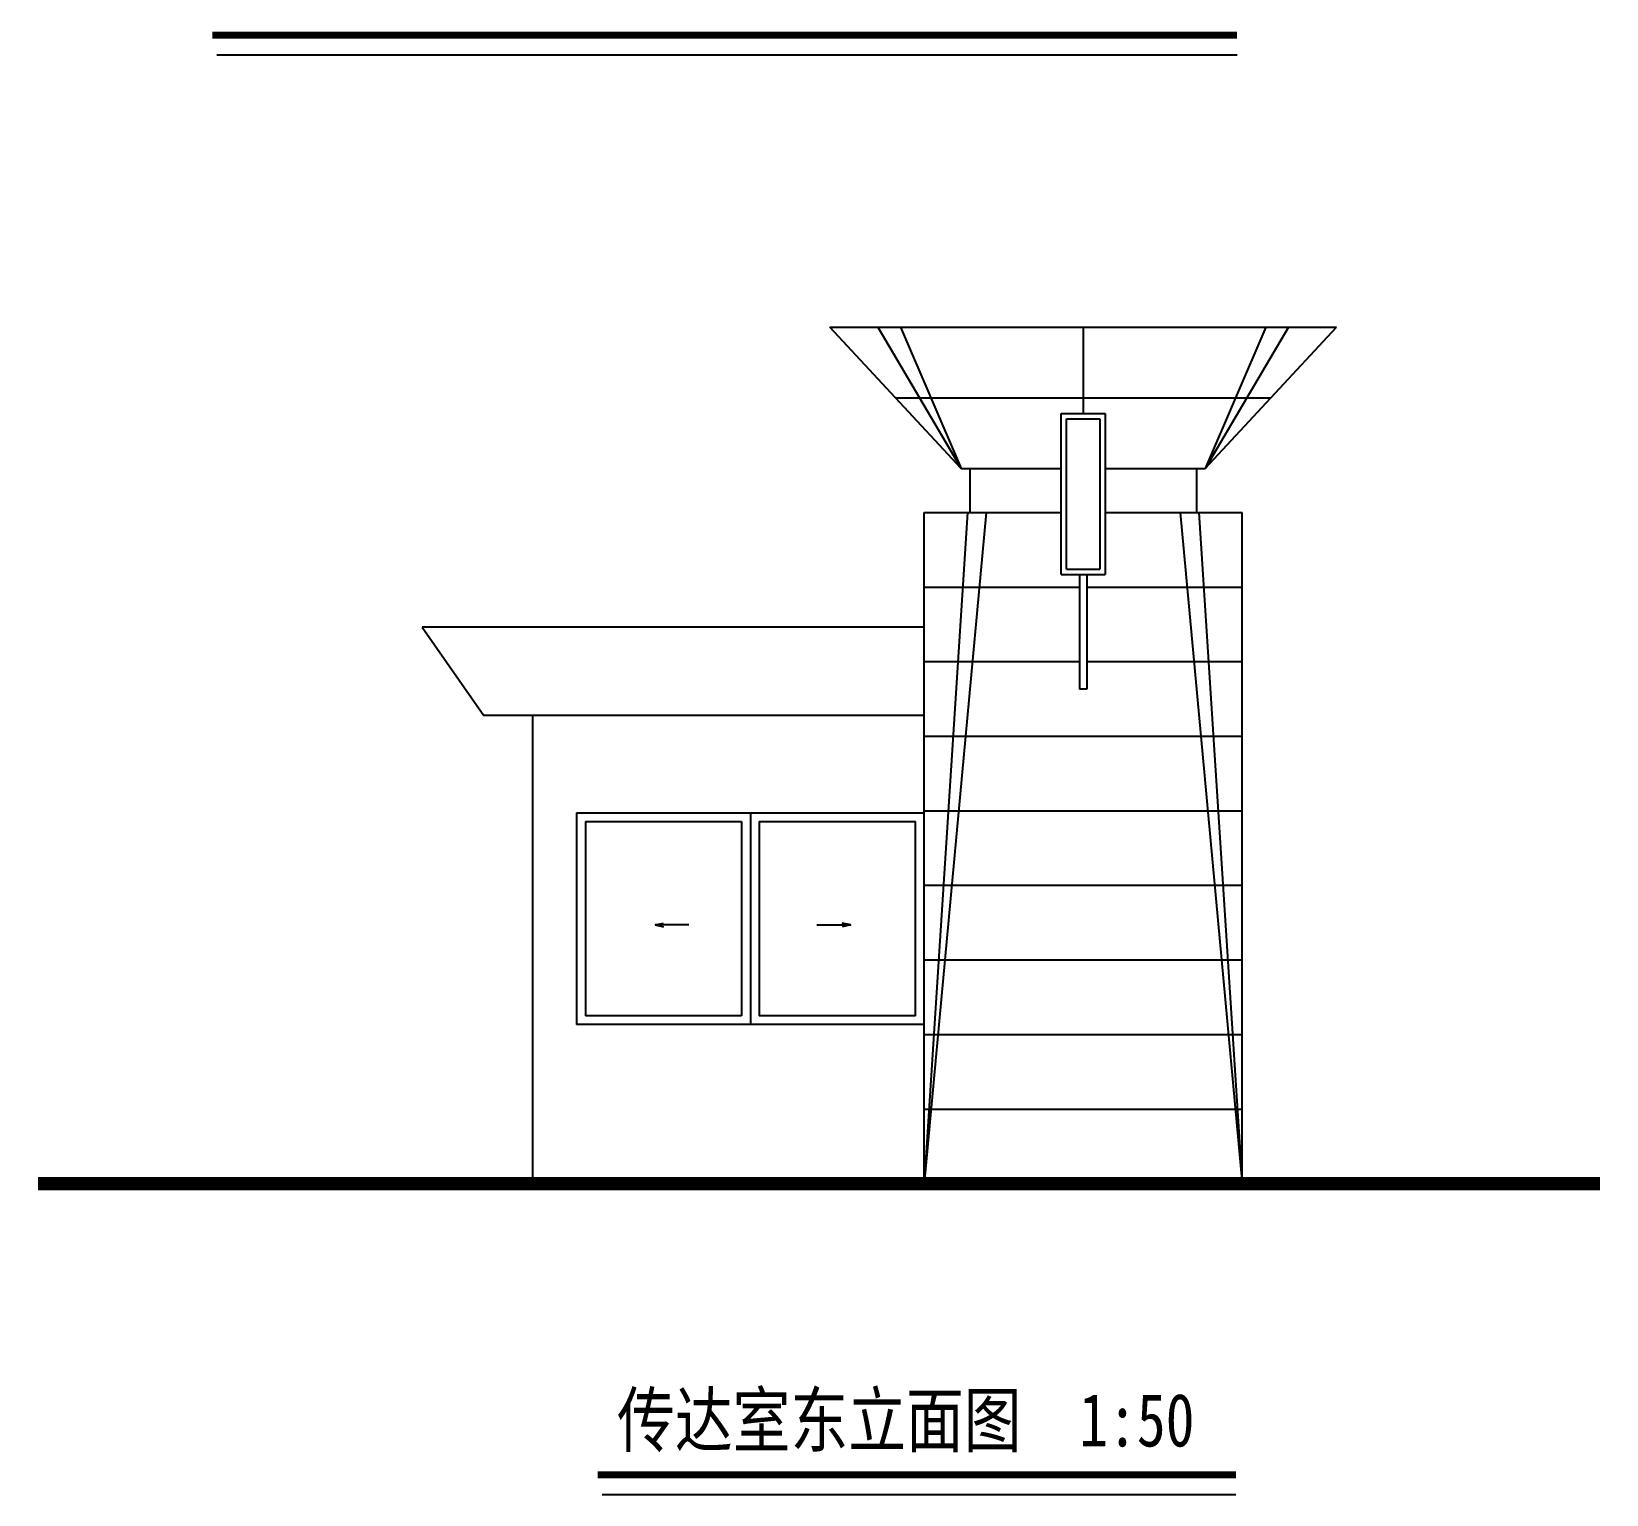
# Model space of a CAD drawing. Extents: x 817854 to 1666885, y 216963 to 404493.
# Drawn here: x 1654968 to 1663890, y 380503 to 388788 of the extents above; entities that cross this region are included whole.
import ezdxf

# ---------------------------------------------------------------- set-up
doc = ezdxf.new("R2010")
doc.units = 0
doc.header["$LTSCALE"] = 100
doc.layers.add('INSERT', color=7, linetype='CONTINUOUS')
doc.layers.add('PUB_TITLE', color=4, linetype='CONTINUOUS')
doc.styles.add('SONG', font='SimSun.ttf', dxfattribs={"width": 0.8})

msp = doc.modelspace()

# ---------------------------------------------------------------- linework, layer by layer
at = {"layer": 'INSERT', "color": 7}
for p, q in [((1656018.5, 388656, -342.9), (1661798, 388656, -342.9)), ((1659490.9, 387113.7, -342.9), (1662361.1, 387113.7, -342.9)), ((1660234.3, 386313.7, -342.9), (1659490.9, 387113.7, -342.9)), ((1659890.9, 387113.7, -342.9), (1660234.3, 386313.7, -342.9)), ((1661617.7, 386313.7, -342.9), (1662361.1, 387113.7, -342.9)), ((1661961.1, 387113.7, -342.9), (1661617.7, 386313.7, -342.9)), ((1660801, 386623.7, -342.9), (1661051, 386623.7, -342.9)), ((1660801, 385713.7, -342.9), (1660801, 386623.7, -342.9)), ((1661051, 386623.7, -342.9), (1661051, 385713.7, -342.9)), ((1660234.3, 386313.7, -342.9), (1660801, 386313.7, -342.9)), ((1660284.3, 386313.7, -342.9), (1660284.3, 386063.7, -342.9)), ((1661051, 386313.7, -342.9), (1661617.7, 386313.7, -342.9)), ((1661567.7, 386313.7, -342.9), (1661567.7, 386063.7, -342.9)), ((1660026, 386063.7, -342.9), (1660801, 386063.7, -342.9)), ((1660026, 382263.7, -342.9), (1660026, 386063.7, -342.9)), ((1660376, 386063.7, -342.9), (1660026, 382263.7, -342.9)), ((1661051, 386063.7, -342.9), (1661826, 386063.7, -342.9)), ((1661476, 386063.7, -342.9), (1661826, 382263.7, -342.9)), ((1661826, 382263.7, -342.9), (1661826, 386063.7, -342.9)), ((1660801, 385713.7, -342.9), (1661051, 385713.7, -342.9)), ((1660906, 385713.7, -342.9), (1660906, 385063.7, -342.9)), ((1660946, 385713.7, -342.9), (1660946, 385063.7, -342.9)), ((1660946, 385063.7, -342.9), (1660906, 385063.7, -342.9)), ((1658056, 384363.7, -342.9), (1658056, 383163.7, -342.9)), ((1658056, 384363.7, -342.9), (1660026, 384363.7, -342.9)), ((1659041, 384363.7, -342.9), (1659041, 383163.7, -342.9)), ((1658106, 384313.7, -342.9), (1658991, 384313.7, -342.9)), ((1658106, 384313.7, -342.9), (1658106, 383213.7, -342.9)), ((1658991, 384313.7, -342.9), (1658991, 383213.7, -342.9)), ((1659091, 384313.7, -342.9), (1659091, 383213.7, -342.9)), ((1659091, 384313.7, -342.9), (1659976, 384313.7, -342.9)), ((1659976, 383213.7, -342.9), (1659976, 384313.7, -342.9)), ((1658501.1, 383728), (1658548.5, 383738.2)), ((1659609, 383728), (1659561.6, 383738.2)), ((1658501.1, 383728), (1658548.5, 383717.8)), ((1658692.1, 383728), (1658501.1, 383728)), ((1659418, 383728), (1659609, 383728)), ((1659609, 383728), (1659561.6, 383717.8)), ((1658991, 383213.7, -342.9), (1658106, 383213.7, -342.9)), ((1659976, 383213.7, -342.9), (1659091, 383213.7, -342.9)), ((1660026, 383163.7, -342.9), (1658056, 383163.7, -342.9)), ((1658200.5, 380503, -342.9), (1661791, 380503, -342.9))]:
    msp.add_line(p, q, dxfattribs=at)
at = {"layer": 'INSERT', "color": 9}
for p, q in [((1659763.6, 387113.7, -342.9), (1660234.3, 386313.7, -342.9)), ((1662088.4, 387113.7, -342.9), (1661617.7, 386313.7, -342.9)), ((1660269.9, 386063.7, -342.9), (1660026, 382263.7, -342.9)), ((1661582.1, 386063.7, -342.9), (1661826, 382263.7, -342.9))]:
    msp.add_line(p, q, dxfattribs=at)
at = {"layer": 'INSERT', "color": 251}
for p, q in [((1660926, 387113.7, -342.9), (1660926, 386623.7, -342.9)), ((1659862.6, 386713.7, -342.9), (1661989.4, 386713.7, -342.9)), ((1660026, 385641.5, -342.9), (1660906, 385641.5, -342.9)), ((1660946, 385641.5, -342.9), (1661826, 385641.5, -342.9)), ((1660026, 385219.2, -342.9), (1660906, 385219.2, -342.9)), ((1660946, 385219.2, -342.9), (1661826, 385219.2, -342.9)), ((1660026, 384797, -342.9), (1661826, 384797, -342.9)), ((1660026, 384374.8, -342.9), (1661826, 384374.8, -342.9)), ((1660026, 383952.6, -342.9), (1661826, 383952.6, -342.9)), ((1660026, 383530.4, -342.9), (1661826, 383530.4, -342.9)), ((1660026, 383108.1, -342.9), (1661826, 383108.1, -342.9)), ((1660026, 382685.9, -342.9), (1661826, 382685.9, -342.9))]:
    msp.add_line(p, q, dxfattribs=at)
at = {"layer": 'INSERT', "color": 8}
for p, q in [((1660831, 386593.7, -342.9), (1661021, 386593.7, -342.9)), ((1660831, 385743.7, -342.9), (1660831, 386593.7, -342.9)), ((1661021, 386593.7, -342.9), (1661021, 385743.7, -342.9)), ((1660831, 385743.7, -342.9), (1661021, 385743.7, -342.9))]:
    msp.add_line(p, q, dxfattribs=at)
at = {"layer": 'INSERT', "color": 13}
for p, q in [((1657181, 385413.7, -342.9), (1657531, 384913.7)), ((1660026, 385413.7, -342.9), (1657181, 385413.7, -342.9)), ((1660026, 384913.7, -342.9), (1657531, 384913.7, -342.9)), ((1657806, 384913.7, -342.9), (1657806, 382263.7, -342.9))]:
    msp.add_line(p, q, dxfattribs=at)
at = {"layer": 'INSERT', "color": 193, "elevation": -342.9}
for points, const_width in [([(1655993.7, 388767.7), (1661798, 388767.7)], 40), ([(1655006, 382263.7), (1663853, 382263.7)], 75), ([(1658175.7, 380614.7), (1661791, 380614.7)], 40)]:
    msp.add_lwpolyline(points, dxfattribs=dict(at, const_width=const_width))

# ---------------------------------------------------------------- texts
at = {"layer": 'PUB_TITLE', "color": 7, "ltscale": 1000, "style": 'SONG', "width": 0.8}
msp.add_text('传达室东立面图  1:50', height=300, dxfattribs=at).set_placement((1658285.5, 380775.1, -2914.3))

doc.saveas('drawing.dxf')
